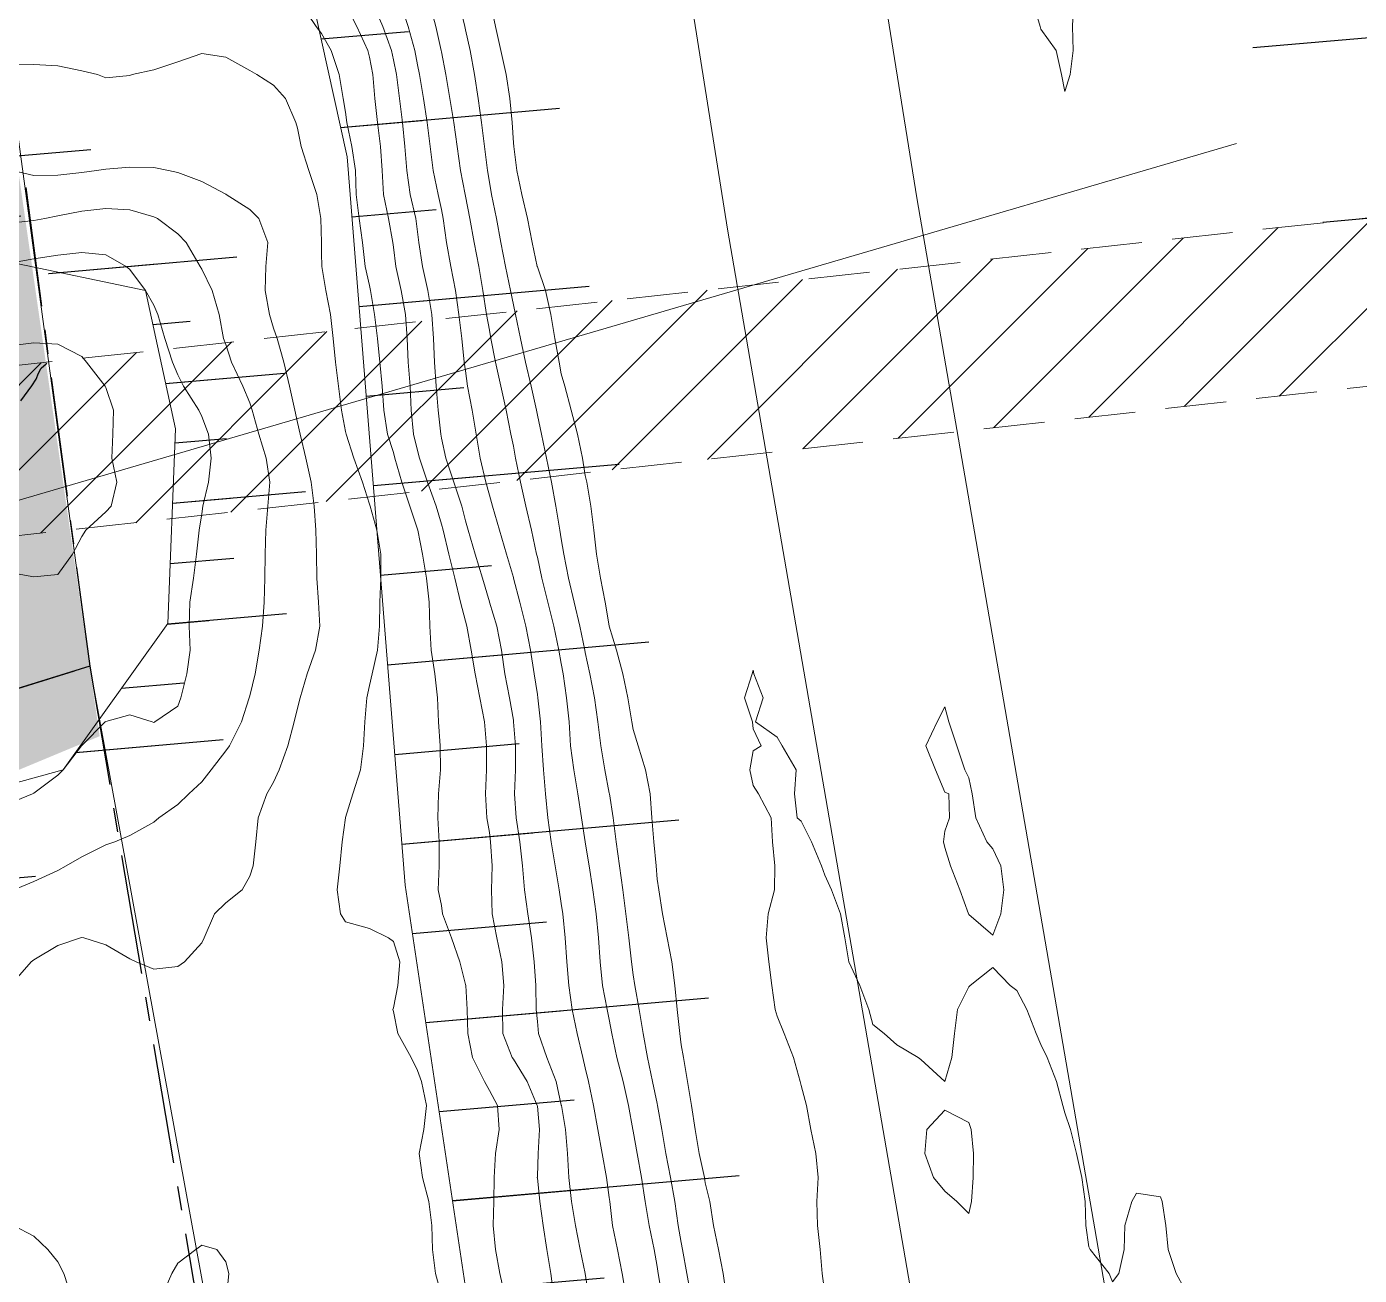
# Model space of a CAD drawing. Header units: centimetres. Extents: x 0 to 642158, y -847 to 649707.
# Drawn here: x 617123.1 to 617150.9, y 621018.21 to 621044.25 of the extents above; entities that cross this region are included whole.
import ezdxf

# ---------------------------------------------------------------- set-up
doc = ezdxf.new("R2010")
doc.units = ezdxf.units.CM
doc.header["$MEASUREMENT"] = 0
doc.linetypes.add('CACHE', pattern=[9.525, 6.35, -3.175])
doc.linetypes.add('CENTERX2', pattern=[4, 2.5, -0.5, 0.5, -0.5])
doc.layers.add('MEV_construction', color=30, linetype='Continuous', lineweight=15, plot=False)
for name, color, linetype, lineweight in [('MEV_environnement_V', 7, 'Continuous', 20), ('MEV_schema paysager_V', 7, 'Continuous', 20), ('MEV_vegetal_V', 7, 'Continuous', 25), ('WAL_topographie 0.5', 253, 'Continuous', 20)]:
    doc.layers.add(name, color=color, linetype=linetype, lineweight=lineweight)
doc.layers.add('MEV_schema paysager_Ha', color=7, linetype='Continuous', lineweight=25, transparency=0.13)
doc.layers.add('MEV_vegetal_Ha', color=104, linetype='Continuous', lineweight=15, transparency=0.31)
doc.layers.add('SPW_parcellaire cadastral', color=7, linetype='CENTERX2', lineweight=25, true_color=0xff0542)
doc.linetypes.add('FENCELINE1', pattern='A,6.35,-2.54,[133,ltypeshp.shx,S=2.54,R=0,X=-2.54,Y=0],-2.54,25.4', length=36.83)
doc.linetypes.add('TRACKS', pattern='A,0.15,[130,ltypeshp.shx,S=0.25,R=0,X=0,Y=0],0.15', length=0.3)
picture_1 = doc.add_image_def('image2.png', size_in_pixel=(6614, 11023))

# ---------------------------------------------------------------- blocks, each defined once
blk = doc.blocks.new('legende vegetal')
at = {"layer": 'MEV_vegetal_V'}
blk.add_lwpolyline([(617122.88, 621036.252), (617123.108, 621036.568), (617123.196, 621036.708), (617123.249, 621036.831), (617123.301, 621036.936), (617123.406, 621037.024), (617123.424, 621037.041)], dxfattribs=at)

msp = doc.modelspace()

# ---------------------------------------------------------------- hatches: boundary and pattern name
at = {"layer": 'MEV_schema paysager_Ha', "transparency": 33554687}
h = msp.add_hatch(dxfattribs=at)
h.set_pattern_fill('ANSI31', color=60, scale=30, angle=320)
h.paths.add_polyline_path([(617169.617, 620973.194), (617165.143, 620997.552), (617163.049, 621011.729), (617162.573, 621023.432), (617161.336, 621028.189), (617160.67, 621031.995), (617159.432, 621036.467), (617156.475, 621053.969), (617156.906, 621060.001), (617157.984, 621066.14), (617158.414, 621069.802), (617158.199, 621075.295), (617157.014, 621080.142), (617155.505, 621084.988), (617154.751, 621088.973), (617151.842, 621094.789), (617149.148, 621099.205), (617146.994, 621101.252), (617145.377, 621102.544), (617143.546, 621103.621), (617141.391, 621107.391), (617140.307, 621121.334), (617138.581, 621134.515), (617137.596, 621148.681), (617137.947, 621158.301), (617138.342, 621166.601), (617137.255, 621176.482), (617136.069, 621187.153), (617134.618, 621206.801), (617133.841, 621215.056), (617132.235, 621238.569), (617131.105, 621276.162), (617130.662, 621320.72), (617129.383, 621365.826), (617128.171, 621391.821), (617126.408, 621441.701), (617124.527, 621449.888), (617124.527, 621453.399), (617124.884, 621455.482), (617126.075, 621456.85), (617127.265, 621458.873), (617127.265, 621461.254), (617125.649, 621473.672), (617125.524, 621482.896), (617125.025, 621497.979), (617124.776, 621519.544), (617124.92, 621540.094), (617125.983, 621565.584), (617126.337, 621580.453), (617126.163, 621598.374), (617127.186, 621608.874), (617130.532, 621615.192), (617131.834, 621617.887), (617134.298, 621627.22), (617135.042, 621631.96), (617135.135, 621640.047), (617136.158, 621649.713), (617136.911, 621670.5), (617129.26, 621649.205), (617124.61, 621628.36), (617120.259, 621606.016), (617117.259, 621583.371), (617115.237, 621541.083), (617114.562, 621520.401), (617115.536, 621487.717), (617112.094, 621474.528), (617111.291, 621462.83), (617115.078, 621434.173), (617114.685, 621412.686), (617116.517, 621383.817), (617118.213, 621359.713), (617121.633, 621297.519), (617122.293, 621280.379), (617124.809, 621252.783), (617126.661, 621222.595), (617125.403, 621211.007), (617126.795, 621190.875), (617128.52, 621169.158), (617130.485, 621161.793), (617131.444, 621155.186), (617130.649, 621150.827), (617132.125, 621142.753), (617132.79, 621125.456), (617134.954, 621111.319), (617137.702, 621098.468), (617139.749, 621087.381), (617141.795, 621083.246), (617143.417, 621082.42), (617144.557, 621081.575), (617145.493, 621080.194), (617145.463, 621077.083), (617144.023, 621074.463), (617144.278, 621071.03), (617145.295, 621066.579), (617147.455, 621053.531), (617147.76, 621048.137), (617148.575, 621044.067), (617151.222, 621037.452), (617151.12, 621031.956), (617151.633, 621023.148), (617154.427, 621011.658), (617158.897, 620988.919), (617162.537, 620970.568), (617168.729, 620939.186), (617182.921, 620879.156), (617188.263, 620855.446), (617193.71, 620854.003), (617187.498, 620892.108), (617176.811, 620939.879)])
h = msp.add_hatch(dxfattribs=at)
h.set_pattern_fill('ANSI31', color=60, scale=30, angle=320)
h.paths.add_polyline_path([(617170.419, 620834.567), (617172.651, 620836.166), (617173.767, 620838.36), (617176.52, 620837.394), (617174.806, 620846.341), (617170.861, 620863.855), (617160.166, 620908.624), (617154.776, 620933.562), (617146.673, 620971.647), (617141.556, 621000.514), (617137.768, 621021.34), (617128.09, 621079.063), (617126.156, 621093.864), (617119.316, 621143.104), (617111.792, 621208.391), (617108.156, 621251.964), (617106.162, 621276.436), (617103.961, 621303.676), (617102.134, 621336.288), (617100.135, 621389.845), (617096.516, 621463.981), (617093.32, 621529.296), (617090.317, 621582.148), (617088.875, 621608.789), (617089.552, 621610.434), (617091.584, 621610.24), (617079.838, 621624.63), (617079.15, 621614.869), (617077.224, 621610.745), (617075.161, 621604.283), (617075.024, 621597.272), (617074.199, 621592.185), (617074.199, 621587.785), (617073.373, 621584.761), (617071.723, 621576.1), (617070.554, 621571.223), (617069.004, 621567.237), (617065.792, 621560.483), (617065.459, 621555.39), (617064.352, 621548.747), (617063.248, 621545.861), (617063.538, 621539.763), (617064.894, 621531.341), (617066.831, 621523.888), (617067.993, 621518.758), (617069.311, 621511.094), (617070.285, 621505.466), (617073.425, 621497.132), (617077.756, 621487.932), (617080.679, 621477.434), (617081.545, 621462.498), (617082.024, 621453.112), (617079.891, 621448.421), (617077.757, 621439.358), (617074.131, 621434.987), (617070.825, 621431.469), (617069.438, 621426.671), (617071.018, 621420.988), (617073.27, 621414.516), (617077.07, 621409.311), (617077.914, 621402.699), (617079.322, 621395.946), (617077.774, 621388.912), (617077.028, 621379.272), (617077.18, 621366.49), (617077.637, 621354.926), (617081.138, 621345.34), (617084.667, 621339.141), (617088.419, 621332.55), (617091.943, 621324.141), (617093.489, 621313.549), (617093.991, 621301.308), (617095.095, 621293.181), (617098.226, 621286.522), (617098.599, 621269.214), (617098.32, 621260.56), (617100.919, 621240.097), (617102.163, 621224.304), (617102.661, 621213.61), (617104.31, 621203.418), (617105.03, 621196.058), (617108.853, 621175.666), (617110.452, 621164.481), (617113.761, 621137.233), (617115.569, 621117.477), (617117.489, 621112.22), (617116.988, 621109.132), (617114.316, 621105.794), (617111.985, 621102.229), (617112.056, 621101.1), (617120.765, 621101.771), (617121.63, 621095.928), (617112.376, 621095.304), (617112.524, 621092.145), (617113.883, 621089.004), (617118.105, 621088.839), (617120.775, 621088.744), (617122.967, 621085.98), (617123.825, 621080.262), (617124.207, 621073.973), (617125.553, 621066.79), (617126.9, 621057.169), (617128.055, 621049.377), (617129.783, 621041.532), (617130.994, 621026.347), (617134.207, 621004.931), (617136.145, 620988.525), (617136.031, 620979.069), (617142.374, 620949.543), (617145.918, 620930.208), (617153.153, 620899.212), (617158.672, 620872.657), (617161.08, 620858.212), (617163.85, 620847.016), (617167.101, 620840.155), (617169.922, 620834.909)])
h = msp.add_hatch(dxfattribs=at)
h.set_pattern_fill('ANSI31', color=60, scale=15, angle=320)
h.paths.add_polyline_path([(617170.419, 620834.567), (617172.651, 620836.166), (617173.767, 620838.36), (617172.164, 620839.948), (617169.222, 620844.997), (617165.011, 620861.103), (617155.295, 620905.773), (617149.967, 620930.558), (617141.637, 620968.956), (617138.302, 620999.865), (617134.651, 621021.029), (617125.75, 621078.391), (617121.772, 621092.578), (617115.806, 621141.831), (617107.516, 621206.061), (617103.711, 621250.656), (617102.096, 621275.072), (617098.522, 621305.188), (617095.036, 621336.316), (617086.438, 621359.081), (617085.934, 621388.312), (617080.11, 621426.004), (617086.838, 621442.658), (617088.578, 621463.389), (617083.681, 621500.211), (617076.945, 621529.071), (617073.11, 621552.713), (617080.742, 621582.645), (617082.21, 621610.23), (617089.552, 621610.434), (617091.584, 621610.24), (617079.838, 621624.63), (617079.15, 621614.869), (617077.224, 621610.745), (617075.161, 621604.283), (617075.024, 621597.272), (617074.199, 621592.185), (617074.199, 621587.785), (617073.373, 621584.761), (617071.723, 621576.1), (617070.554, 621571.223), (617069.004, 621567.237), (617065.792, 621560.483), (617065.459, 621555.39), (617064.352, 621548.747), (617063.248, 621545.861), (617063.538, 621539.763), (617064.894, 621531.341), (617066.831, 621523.888), (617067.993, 621518.758), (617069.311, 621511.094), (617070.285, 621505.466), (617073.425, 621497.132), (617077.756, 621487.932), (617080.679, 621477.434), (617081.545, 621462.498), (617082.024, 621453.112), (617079.891, 621448.421), (617077.757, 621439.358), (617074.131, 621434.987), (617070.825, 621431.469), (617069.438, 621426.671), (617071.018, 621420.988), (617073.27, 621414.516), (617077.07, 621409.311), (617077.914, 621402.699), (617079.322, 621395.946), (617077.774, 621388.912), (617077.028, 621379.272), (617077.18, 621366.49), (617077.637, 621354.926), (617081.138, 621345.34), (617084.667, 621339.141), (617088.419, 621332.55), (617091.943, 621324.141), (617093.489, 621313.549), (617093.991, 621301.308), (617095.095, 621293.181), (617098.226, 621286.522), (617098.599, 621269.214), (617098.32, 621260.56), (617100.919, 621240.097), (617102.163, 621224.304), (617102.661, 621213.61), (617104.31, 621203.418), (617105.03, 621196.058), (617108.853, 621175.666), (617110.452, 621164.481), (617113.761, 621137.233), (617115.569, 621117.477), (617117.489, 621112.22), (617116.988, 621109.132), (617114.316, 621105.794), (617111.985, 621102.229), (617112.056, 621101.1), (617120.765, 621101.771), (617121.63, 621095.928), (617112.376, 621095.304), (617112.524, 621092.145), (617113.883, 621089.004), (617118.105, 621088.839), (617120.775, 621088.744), (617122.967, 621085.98), (617123.825, 621080.262), (617124.207, 621073.973), (617125.553, 621066.79), (617126.9, 621057.169), (617128.055, 621049.377), (617129.783, 621041.532), (617130.994, 621026.347), (617134.207, 621004.931), (617136.145, 620988.525), (617136.031, 620979.069), (617142.374, 620949.543), (617145.918, 620930.208), (617153.153, 620899.212), (617158.672, 620872.657), (617161.08, 620858.212), (617163.85, 620847.016), (617167.101, 620840.155), (617169.922, 620834.909)])
h = msp.add_hatch(dxfattribs=at)
h.set_pattern_fill('ANSI31', color=60, scale=20, angle=320)
h.paths.add_polyline_path([(617113.674, 620858.005), (617109.691, 620996.126), (617109.618, 621010.046), (617111.179, 621014.364), (617114.107, 621016.25), (617117.75, 621018.401), (617119.344, 621023.131), (617122.5, 621026.088), (617126.75, 621028.503), (617129.146, 621033.25), (617128.393, 621037.5), (617126.75, 621041.019), (617123.199, 621042.051), (617118.25, 621041.43), (617115.08, 621045), (617114.004, 621048.5), (617112.567, 621058.5), (617111.299, 621068.5), (617110.223, 621068.269), (617112.338, 621050.887), (617112.953, 621044.741), (617114.17, 621041.297), (617116.171, 621039.118), (617119.299, 621039.022), (617122.5, 621039.289), (617125.579, 621038.75), (617126.2, 621035.865), (617126.043, 621031.803), (617123.859, 621028.75), (617120.395, 621027.796), (617117.376, 621024.076), (617116.023, 621020.25), (617111.688, 621018.425), (617106.683, 621014.97), (617106.658, 621009.894), (617111.814, 620883.878)])
h = msp.add_hatch(dxfattribs=at)
h.set_pattern_fill('ANSI31', color=60, scale=10, angle=320)
h.paths.add_polyline_path([(617113.674, 620858.005), (617108.142, 620996.13), (617108.083, 621009.838), (617108.845, 621014.966), (617112.562, 621017.376), (617116.931, 621019.936), (617118.638, 621024.555), (617121.702, 621027.366), (617125.719, 621028.922), (617127.427, 621033.189), (617127.185, 621036.94), (617125.552, 621039.746), (617122.746, 621040.358), (617116.571, 621040.511), (617113.968, 621043.878), (617113.253, 621048.163), (617111.876, 621058.111), (617111.299, 621068.5), (617110.223, 621068.269), (617112.338, 621050.887), (617112.953, 621044.741), (617114.17, 621041.297), (617116.171, 621039.118), (617119.299, 621039.022), (617122.5, 621039.289), (617125.579, 621038.75), (617126.2, 621035.865), (617126.043, 621031.803), (617123.859, 621028.75), (617120.395, 621027.796), (617117.376, 621024.076), (617116.023, 621020.25), (617111.688, 621018.425), (617106.683, 621014.97), (617106.658, 621009.894), (617111.814, 620883.878)])
h = msp.add_hatch(dxfattribs=at)
h.set_pattern_fill('ANSI31', color=256, scale=10)
h.paths.add_polyline_path([(617122.238, 621033.558), (617154.862, 621037.17), (617153.933, 621040.575), (617121.825, 621037.067)])
at = {"layer": 'MEV_vegetal_Ha'}
h = msp.add_hatch(color=256, dxfattribs=at)
h.dxf.hatch_style = 1
h.paths.add_polyline_path([(617122.773, 621042.295), (617124.62, 621029.452), (617120.757, 621027.843), (617117.281, 621024.174), (617115.929, 621020.442), (617112.195, 621018.447), (617110.393, 621021.085), (617104.534, 621023.724), (617098.354, 621024.754), (617103.593, 621027.287), (617107.716, 621030.44), (617109.839, 621033.41), (617111.217, 621036.564), (617111.688, 621043.915), (617110.57, 621059.263), (617110.303, 621068.467), (617110.417, 621073.59), (617111.193, 621089.009), (617113.604, 621088.753), (617116.773, 621088.753)])

# ---------------------------------------------------------------- linework, layer by layer
at = {"layer": 'MEV_construction'}
msp.add_lwpolyline([(616993.704, 620996.521), (617148.333, 621041.815)], dxfattribs=at)
at = {"layer": 'MEV_environnement_V', "linetype": 'TRACKS', "ltscale": 3}
for points in [[(617196.551, 620794.87), (617191.316, 620813.109), (617184.085, 620840.014), (617176.176, 620871.986), (617168.771, 620903.798), (617163.542, 620928.084), (617159.498, 620945.611), (617151.09, 620986.135), (617141.663, 621040.679), (617136.609, 621072.516), (617132.233, 621101.133), (617126.671, 621142.93), (617123.473, 621166.323), (617119.773, 621200.126), (617115.901, 621242.044)], [(617192.692, 620793.816), (617187.462, 620812.038), (617180.212, 620839.014), (617172.287, 620871.053), (617164.867, 620902.923), (617159.638, 620927.214), (617155.59, 620944.754), (617147.16, 620985.388), (617137.717, 621040.025), (617132.657, 621071.9), (617128.273, 621100.567), (617122.707, 621142.396), (617119.503, 621165.835), (617115.794, 621199.724), (617111.915, 621241.714)]]:
    msp.add_lwpolyline(points, dxfattribs=at)
at = {"layer": 'MEV_schema paysager_V', "color": 60, "linetype": 'FENCELINE1', "ltscale": 0.2}
msp.add_lwpolyline([(617116.979, 621088.883), (617122.663, 621043.848), (617124.414, 621030.91), (617132.386, 620987.414), (617140.619, 620949.653), (617149.177, 620910.407), (617154.259, 620887.098), (617158.129, 620869.348), (617161.215, 620853.992), (617162.625, 620844.661), (617161.977, 620829.611), (617158.932, 620822.569), (617148.39, 620816.964), (617135.834, 620811.584), (617129.718, 620808.83), (617114.375, 620842.905), (617107.765, 620841.682), (617107.298, 620797.822)], dxfattribs=at)
at = {"layer": 'MEV_schema paysager_V', "color": 60}
for points in [[(617122.967, 621085.98), (617123.825, 621080.262), (617124.207, 621073.973), (617125.553, 621066.79), (617126.9, 621057.169), (617128.055, 621049.377), (617129.783, 621041.532), (617130.994, 621026.347), (617134.207, 621004.931), (617136.145, 620988.525), (617136.031, 620979.069), (617142.374, 620949.543), (617145.918, 620930.208)], [(617110.223, 621068.263), (617110.223, 621068.263), (617112.953, 621044.741), (617114.17, 621041.297), (617116.171, 621039.118), (617119.294, 621039.022), (617122.792, 621039.329), (617125.579, 621038.75), (617126.2, 621035.865), (617126.043, 621031.803), (617123.859, 621028.75), (617120.395, 621027.796), (617117.376, 621024.076), (617116.023, 621020.25), (617111.688, 621018.425), (617106.683, 621014.97), (617106.658, 621009.894), (617111.814, 620883.878), (617113.674, 620858.005)]]:
    msp.add_lwpolyline(points, dxfattribs=at)
at = {"layer": 'MEV_schema paysager_V', "linetype": 'CACHE', "ltscale": 0.2}
msp.add_lwpolyline([(617122.238, 621033.558), (617154.862, 621037.17), (617153.933, 621040.575), (617121.825, 621037.067)], close=True, dxfattribs=at)
at = {"layer": 'SPW_parcellaire cadastral'}
for points in [[(617123.078, 621040.898), (617124.414, 621030.91), (617106.417, 621025.37)], [(617009.212, 620953.702), (617029.485, 621000.676), (617029.082, 621002.036), (617102.439, 621024.1), (617102.742, 621023.099), (617103.333, 621021.151), (617100.482, 621020.122), (617101.487, 621016.753), (617104.45, 621017.678), (617104.863, 621016.268), (617108.744, 621017.667), (617106.727, 621024.342), (617106.417, 621025.37), (617124.414, 621030.91), (617148.7, 620886.869)]]:
    msp.add_lwpolyline(points, dxfattribs=at)
at = {"layer": 'WAL_topographie 0.5'}
for points in [[(617128.804, 621044.75), (617129.134, 621044.25), (617129.25, 621044.106), (617129.448, 621043.75), (617129.62, 621043.25), (617129.7, 621042.75), (617129.75, 621042.468), (617129.779, 621042.25), (617129.882, 621041.75), (617129.956, 621041.25), (617129.973, 621040.75), (617130.036, 621040.25), (617130.105, 621039.75), (617130.156, 621039.25), (617130.25, 621038.85), (617130.269, 621038.75), (617130.356, 621038.25), (617130.415, 621037.75), (617130.468, 621037.25), (617130.516, 621036.75), (617130.55, 621036.25), (617130.625, 621035.75), (617130.75, 621035.368), (617130.78, 621035.25), (617130.925, 621034.75), (617131.089, 621034.25), (617131.25, 621033.772), (617131.256, 621033.75), (617131.353, 621033.25), (617131.436, 621032.75), (617131.491, 621032.25), (617131.506, 621031.75), (617131.534, 621031.25), (617131.611, 621030.75), (617131.67, 621030.25), (617131.689, 621029.75), (617131.72, 621029.25), (617131.727, 621028.75), (617131.69, 621028.25), (617131.678, 621027.75), (617131.7, 621027.25), (617131.704, 621026.75), (617131.683, 621026.25), (617131.75, 621025.923), (617131.775, 621025.75), (617131.96, 621025.25), (617132.131, 621024.75), (617132.25, 621024.277), (617132.256, 621024.25), (617132.285, 621023.75), (617132.298, 621023.25), (617132.396, 621022.75), (617132.648, 621022.25), (617132.75, 621022.062), (617132.917, 621021.75), (617132.954, 621021.25), (617132.877, 621020.75), (617132.849, 621020.25), (617132.842, 621019.75), (617132.831, 621019.25), (617132.88, 621018.75), (617132.965, 621018.25), (617133.08, 621017.75)], [(617129.75, 621044.711), (617129.982, 621044.25), (617130.216, 621043.75), (617130.25, 621043.614), (617130.32, 621043.25), (617130.361, 621042.75), (617130.413, 621042.25), (617130.479, 621041.75), (617130.511, 621041.25), (617130.538, 621040.75), (617130.643, 621040.25), (617130.737, 621039.75), (617130.75, 621039.654), (617130.802, 621039.25), (617130.907, 621038.75), (617130.998, 621038.25), (617131.034, 621037.75), (617131.059, 621037.25), (617131.097, 621036.75), (617131.117, 621036.25), (617131.165, 621035.75), (617131.25, 621035.412), (617131.292, 621035.25), (617131.462, 621034.75), (617131.642, 621034.25), (617131.75, 621033.872), (617131.785, 621033.75), (617131.902, 621033.25), (617132.027, 621032.75), (617132.149, 621032.25), (617132.25, 621031.854), (617132.278, 621031.75), (617132.371, 621031.25), (617132.451, 621030.75), (617132.552, 621030.25), (617132.647, 621029.75), (617132.69, 621029.25), (617132.687, 621028.75), (617132.672, 621028.25), (617132.698, 621027.75), (617132.75, 621027.442), (617132.775, 621027.25), (617132.81, 621026.75), (617132.793, 621026.25), (617132.81, 621025.75), (617132.907, 621025.25), (617133.012, 621024.75), (617133.054, 621024.25), (617133.025, 621023.75), (617133.032, 621023.25), (617133.225, 621022.75), (617133.25, 621022.716), (617133.538, 621022.25), (617133.748, 621021.75), (617133.75, 621021.735), (617133.794, 621021.25), (617133.766, 621020.75), (617133.75, 621020.273), (617133.749, 621020.25), (617133.75, 621020.242), (617133.8, 621019.75), (617133.875, 621019.25), (617133.951, 621018.75), (617134.029, 621018.25), (617134.095, 621017.75)], [(617130.309, 621044.75), (617130.525, 621044.25), (617130.709, 621043.75), (617130.75, 621043.557), (617130.814, 621043.25), (617130.877, 621042.75), (617130.937, 621042.25), (617130.987, 621041.75), (617131.025, 621041.25), (617131.1, 621040.75), (617131.214, 621040.25), (617131.25, 621039.97), (617131.279, 621039.75), (617131.354, 621039.25), (617131.468, 621038.75), (617131.551, 621038.25), (617131.583, 621037.75), (617131.602, 621037.25), (617131.637, 621036.75), (617131.679, 621036.25), (617131.735, 621035.75), (617131.75, 621035.671), (617131.841, 621035.25), (617132.007, 621034.75), (617132.173, 621034.25), (617132.25, 621033.944), (617132.307, 621033.75), (617132.452, 621033.25), (617132.603, 621032.75), (617132.75, 621032.255), (617132.752, 621032.25), (617132.903, 621031.75), (617133.002, 621031.25), (617133.075, 621030.75), (617133.172, 621030.25), (617133.25, 621029.788), (617133.256, 621029.75), (617133.292, 621029.25), (617133.292, 621028.75), (617133.277, 621028.25), (617133.306, 621027.75), (617133.384, 621027.25), (617133.443, 621026.75), (617133.483, 621026.25), (617133.55, 621025.75), (617133.625, 621025.25), (617133.684, 621024.75), (617133.718, 621024.25), (617133.727, 621023.75), (617133.75, 621023.5), (617133.776, 621023.25), (617133.95, 621022.75), (617134.14, 621022.25), (617134.25, 621021.756), (617134.252, 621021.75), (617134.337, 621021.25), (617134.382, 621020.75), (617134.409, 621020.25), (617134.466, 621019.75), (617134.543, 621019.25), (617134.643, 621018.75), (617134.749, 621018.25), (617134.75, 621018.244), (617134.823, 621017.75)], [(617130.89, 621044.75), (617131.056, 621044.25), (617131.195, 621043.75), (617131.25, 621043.456), (617131.293, 621043.25), (617131.376, 621042.75), (617131.451, 621042.25), (617131.512, 621041.75), (617131.576, 621041.25), (617131.683, 621040.75), (617131.75, 621040.435), (617131.788, 621040.25), (617131.856, 621039.75), (617131.946, 621039.25), (617132.042, 621038.75), (617132.113, 621038.25), (617132.173, 621037.75), (617132.226, 621037.25), (617132.25, 621037.071), (617132.296, 621036.75), (617132.391, 621036.25), (617132.476, 621035.75), (617132.561, 621035.25), (617132.678, 621034.75), (617132.75, 621034.482), (617132.813, 621034.25), (617132.958, 621033.75), (617133.106, 621033.25), (617133.25, 621032.762), (617133.253, 621032.75), (617133.383, 621032.25), (617133.511, 621031.75), (617133.606, 621031.25), (617133.682, 621030.75), (617133.75, 621030.319), (617133.761, 621030.25), (617133.813, 621029.75), (617133.843, 621029.25), (617133.878, 621028.75), (617133.917, 621028.25), (617133.968, 621027.75), (617134.042, 621027.25), (617134.119, 621026.75), (617134.202, 621026.25), (617134.25, 621025.963), (617134.285, 621025.75), (617134.334, 621025.25), (617134.366, 621024.75), (617134.41, 621024.25), (617134.48, 621023.75), (617134.579, 621023.25), (617134.7, 621022.75), (617134.75, 621022.536), (617134.818, 621022.25), (617134.922, 621021.75), (617135.01, 621021.25), (617135.102, 621020.75), (617135.193, 621020.25), (617135.25, 621019.835), (617135.261, 621019.75), (617135.321, 621019.25), (617135.421, 621018.75), (617135.521, 621018.25), (617135.603, 621017.75)], [(617131.503, 621044.75), (617131.632, 621044.25), (617131.745, 621043.75), (617131.75, 621043.723), (617131.842, 621043.25), (617131.924, 621042.75), (617132.009, 621042.25), (617132.081, 621041.75), (617132.149, 621041.25), (617132.243, 621040.75), (617132.25, 621040.715), (617132.342, 621040.25), (617132.434, 621039.75), (617132.529, 621039.25), (617132.612, 621038.75), (617132.691, 621038.25), (617132.75, 621037.922), (617132.783, 621037.75), (617132.879, 621037.25), (617132.986, 621036.75), (617133.098, 621036.25), (617133.2, 621035.75), (617133.25, 621035.504), (617133.297, 621035.25), (617133.398, 621034.75), (617133.512, 621034.25), (617133.625, 621033.75), (617133.735, 621033.25), (617133.75, 621033.189), (617133.844, 621032.75), (617133.966, 621032.25), (617134.094, 621031.75), (617134.201, 621031.25), (617134.25, 621030.97), (617134.286, 621030.75), (617134.36, 621030.25), (617134.411, 621029.75), (617134.445, 621029.25), (617134.51, 621028.75), (617134.598, 621028.25), (617134.672, 621027.75), (617134.748, 621027.25), (617134.75, 621027.24), (617134.829, 621026.75), (617134.906, 621026.25), (617134.978, 621025.75), (617135.029, 621025.25), (617135.06, 621024.75), (617135.111, 621024.25), (617135.206, 621023.75), (617135.25, 621023.544), (617135.307, 621023.25), (617135.411, 621022.75), (617135.54, 621022.25), (617135.655, 621021.75), (617135.743, 621021.25), (617135.75, 621021.214), (617135.829, 621020.75), (617135.92, 621020.25), (617135.998, 621019.75), (617136.085, 621019.25), (617136.188, 621018.75), (617136.25, 621018.395), (617136.271, 621018.25), (617136.355, 621017.75)], [(617132.122, 621044.75), (617132.235, 621044.25), (617132.25, 621044.181), (617132.346, 621043.75), (617132.441, 621043.25), (617132.519, 621042.75), (617132.588, 621042.25), (617132.646, 621041.75), (617132.708, 621041.25), (617132.75, 621041.006), (617132.796, 621040.75), (617132.896, 621040.25), (617132.989, 621039.75), (617133.085, 621039.25), (617133.191, 621038.75), (617133.25, 621038.452), (617133.296, 621038.25), (617133.396, 621037.75), (617133.502, 621037.25), (617133.618, 621036.75), (617133.73, 621036.25), (617133.75, 621036.148), (617133.834, 621035.75), (617133.94, 621035.25), (617134.044, 621034.75), (617134.139, 621034.25), (617134.221, 621033.75), (617134.25, 621033.568), (617134.303, 621033.25), (617134.4, 621032.75), (617134.516, 621032.25), (617134.635, 621031.75), (617134.74, 621031.25), (617134.75, 621031.198), (617134.846, 621030.75), (617134.942, 621030.25), (617135.015, 621029.75), (617135.076, 621029.25), (617135.159, 621028.75), (617135.25, 621028.267), (617135.254, 621028.25), (617135.332, 621027.75), (617135.394, 621027.25), (617135.462, 621026.75), (617135.53, 621026.25), (617135.596, 621025.75), (617135.657, 621025.25), (617135.713, 621024.75), (617135.75, 621024.479), (617135.785, 621024.25), (617135.874, 621023.75), (617135.96, 621023.25), (617136.051, 621022.75), (617136.155, 621022.25), (617136.25, 621021.789), (617136.259, 621021.75), (617136.346, 621021.25), (617136.429, 621020.75), (617136.527, 621020.25), (617136.617, 621019.75), (617136.69, 621019.25), (617136.75, 621018.89), (617136.776, 621018.75), (617136.871, 621018.25), (617136.959, 621017.75)], [(617132.77, 621044.75), (617132.874, 621044.25), (617132.991, 621043.75), (617133.098, 621043.25), (617133.179, 621042.75), (617133.223, 621042.25), (617133.25, 621041.827), (617133.257, 621041.75), (617133.324, 621041.25), (617133.427, 621040.75), (617133.544, 621040.25), (617133.643, 621039.75), (617133.747, 621039.25), (617133.75, 621039.239), (617133.922, 621038.75), (617134.035, 621038.25), (617134.118, 621037.75), (617134.204, 621037.25), (617134.25, 621037.012), (617134.324, 621036.75), (617134.458, 621036.25), (617134.586, 621035.75), (617134.694, 621035.25), (617134.75, 621034.892), (617134.782, 621034.75), (617134.868, 621034.25), (617134.928, 621033.75), (617134.984, 621033.25), (617135.068, 621032.75), (617135.165, 621032.25), (617135.25, 621031.755), (617135.251, 621031.75), (617135.403, 621031.25), (617135.535, 621030.75), (617135.639, 621030.25), (617135.722, 621029.75), (617135.75, 621029.594), (617135.855, 621029.25), (617136.005, 621028.75), (617136.104, 621028.25), (617136.141, 621027.75), (617136.181, 621027.25), (617136.226, 621026.75), (617136.25, 621026.468), (617136.281, 621026.25), (617136.363, 621025.75), (617136.457, 621025.25), (617136.553, 621024.75), (617136.62, 621024.25), (617136.669, 621023.75), (617136.723, 621023.25), (617136.75, 621023.014), (617136.8, 621022.75), (617136.884, 621022.25), (617136.967, 621021.75), (617137.041, 621021.25), (617137.127, 621020.75), (617137.234, 621020.25), (617137.25, 621020.14), (617137.349, 621019.75), (617137.424, 621019.25), (617137.527, 621018.75), (617137.629, 621018.25), (617137.694, 621017.75)], [(617144.094, 621044.75), (617144.237, 621044.25), (617144.25, 621044.196), (617144.571, 621043.75), (617144.686, 621043.25), (617144.75, 621042.9), (617144.867, 621043.25), (617144.925, 621043.75), (617144.913, 621044.25), (617144.935, 621044.75)], [(617122.75, 621043.465), (617123.25, 621043.458), (617123.75, 621043.432), (617124.25, 621043.332), (617124.576, 621043.25), (617124.75, 621043.184), (617125.25, 621043.23), (617125.298, 621043.25), (617125.75, 621043.352), (617126.25, 621043.515), (617126.75, 621043.692), (617127.25, 621043.613), (617127.75, 621043.336), (617127.897, 621043.25), (617128.25, 621043.03), (617128.5, 621042.75), (617128.716, 621042.25), (617128.75, 621042.136), (617128.826, 621041.75), (617128.985, 621041.25), (617129.148, 621040.75), (617129.233, 621040.25), (617129.245, 621039.75), (617129.25, 621039.528), (617129.256, 621039.25), (617129.336, 621038.75), (617129.434, 621038.25), (617129.489, 621037.75), (617129.541, 621037.25), (617129.604, 621036.75), (617129.668, 621036.25), (617129.75, 621035.808), (617129.761, 621035.75), (617129.922, 621035.25), (617130.101, 621034.75), (617130.25, 621034.294), (617130.261, 621034.25), (617130.399, 621033.75), (617130.484, 621033.25), (617130.487, 621032.75), (617130.468, 621032.25), (617130.46, 621031.75), (617130.418, 621031.25), (617130.302, 621030.75), (617130.25, 621030.51), (617130.191, 621030.25), (617130.15, 621029.75), (617130.124, 621029.25), (617130.062, 621028.75), (617129.902, 621028.25), (617129.75, 621027.757), (617129.748, 621027.75), (617129.678, 621027.25), (617129.629, 621026.75), (617129.577, 621026.25), (617129.644, 621025.75), (617129.75, 621025.579), (617130.25, 621025.444), (617130.646, 621025.25), (617130.75, 621025.171), (617130.883, 621024.75), (617130.843, 621024.25), (617130.75, 621023.785), (617130.735, 621023.75), (617130.75, 621023.712), (617130.84, 621023.25), (617131.115, 621022.75), (617131.25, 621022.477), (617131.337, 621022.25), (617131.437, 621021.75), (617131.385, 621021.25), (617131.287, 621020.75), (617131.355, 621020.25), (617131.49, 621019.75), (617131.548, 621019.25), (617131.563, 621018.75), (617131.626, 621018.25), (617131.75, 621017.788)], [(617122.802, 621041.25), (617123.25, 621041.148), (617123.75, 621041.151), (617124.25, 621041.212), (617124.552, 621041.25), (617124.75, 621041.281), (617125.25, 621041.323), (617125.75, 621041.311), (617126.056, 621041.25), (617126.25, 621041.21), (617126.75, 621041.019), (617127.25, 621040.756), (617127.261, 621040.75), (617127.75, 621040.437), (617127.939, 621040.25), (617128.128, 621039.75), (617128.084, 621039.25), (617128.07, 621038.75), (617128.162, 621038.25), (617128.25, 621037.961), (617128.323, 621037.75), (617128.462, 621037.25), (617128.579, 621036.75), (617128.693, 621036.25), (617128.75, 621035.993), (617128.8, 621035.75), (617128.918, 621035.25), (617129.033, 621034.75), (617129.094, 621034.25), (617129.128, 621033.75), (617129.146, 621033.25), (617129.152, 621032.75), (617129.186, 621032.25), (617129.211, 621031.75), (617129.122, 621031.25), (617128.948, 621030.75), (617128.803, 621030.25), (617128.75, 621030.039), (617128.678, 621029.75), (617128.549, 621029.25), (617128.368, 621028.75), (617128.25, 621028.496), (617128.105, 621028.25), (617127.929, 621027.75), (617127.88, 621027.25), (617127.822, 621026.75), (617127.75, 621026.534), (617127.594, 621026.25), (617127.25, 621025.979), (617127.017, 621025.75), (617126.801, 621025.25), (617126.75, 621025.145), (617126.392, 621024.75), (617126.25, 621024.648), (617125.75, 621024.591), (617125.38, 621024.75), (617125.25, 621024.806), (617124.75, 621025.1), (617124.288, 621025.25), (617124.25, 621025.257), (617124.223, 621025.25), (617123.75, 621025.086), (617123.25, 621024.789), (617123.194, 621024.75), (617122.759, 621024.25)], [(617122.75, 621040.15), (617123.25, 621040.206), (617123.475, 621040.25), (617123.75, 621040.303), (617124.25, 621040.402), (617124.75, 621040.461), (617125.25, 621040.431), (617125.75, 621040.287), (617125.827, 621040.25), (617126.25, 621039.932), (617126.424, 621039.75), (617126.719, 621039.25), (617126.75, 621039.194), (617126.967, 621038.75), (617127.113, 621038.25), (617127.205, 621037.75), (617127.25, 621037.62), (617127.369, 621037.25), (617127.61, 621036.75), (617127.75, 621036.407), (617127.804, 621036.25), (617127.943, 621035.75), (617128.094, 621035.25), (617128.17, 621034.75), (617128.127, 621034.25), (617128.085, 621033.75), (617128.074, 621033.25), (617128.065, 621032.75), (617128.055, 621032.25), (617128.014, 621031.75), (617127.946, 621031.25), (617127.862, 621030.75), (617127.75, 621030.294), (617127.739, 621030.25), (617127.576, 621029.75), (617127.327, 621029.25), (617127.25, 621029.144), (617126.945, 621028.75), (617126.75, 621028.503), (617126.481, 621028.25), (617126.25, 621028.031), (617125.858, 621027.75), (617125.75, 621027.659), (617125.25, 621027.378), (617124.94, 621027.25), (617124.75, 621027.186), (617124.25, 621026.939), (617123.919, 621026.75), (617123.75, 621026.652), (617123.25, 621026.424), (617122.831, 621026.25)], [(617122.75, 621039.321), (617123.25, 621039.407), (617123.75, 621039.487), (617124.25, 621039.541), (617124.75, 621039.488), (617125.171, 621039.25), (617125.25, 621039.184), (617125.579, 621038.75), (617125.75, 621038.439), (617125.837, 621038.25), (617125.978, 621037.75), (617126.137, 621037.25), (617126.25, 621036.988), (617126.371, 621036.75), (617126.686, 621036.25), (617126.75, 621036.123), (617126.894, 621035.75), (617126.949, 621035.25), (617126.894, 621034.75), (617126.773, 621034.25), (617126.75, 621034.088), (617126.695, 621033.75), (617126.641, 621033.25), (617126.576, 621032.75), (617126.505, 621032.25), (617126.489, 621031.75), (617126.512, 621031.25), (617126.437, 621030.75), (617126.313, 621030.25), (617126.25, 621030.08), (617125.774, 621029.75), (617125.75, 621029.741), (617125.713, 621029.75), (617125.25, 621029.901), (617124.75, 621029.762), (617124.738, 621029.75), (617124.25, 621029.258), (617124.242, 621029.25), (617123.859, 621028.75), (617123.75, 621028.642), (617123.25, 621028.266), (617123.217, 621028.25), (617122.75, 621028.054)], [(617122.75, 621037.594), (617123.25, 621037.654), (617123.75, 621037.625), (617124.25, 621037.372), (617124.348, 621037.25), (617124.736, 621036.75), (617124.75, 621036.726), (617124.91, 621036.25), (617124.897, 621035.75), (617124.873, 621035.25), (617124.98, 621034.75), (617124.864, 621034.25), (617124.75, 621034.131), (617124.33, 621033.75), (617124.25, 621033.618), (617124.055, 621033.25), (617123.75, 621032.826), (617123.25, 621032.777), (617122.75, 621032.867)], [(617139.75, 621017.839), (617139.694, 621018.25), (617139.65, 621018.75), (617139.593, 621019.25), (617139.577, 621019.75), (617139.61, 621020.25), (617139.562, 621020.75), (617139.455, 621021.25), (617139.363, 621021.75), (617139.25, 621022.169), (617139.235, 621022.25), (617139.094, 621022.75), (617138.896, 621023.25), (617138.75, 621023.612), (617138.709, 621023.75), (617138.638, 621024.25), (617138.581, 621024.75), (617138.522, 621025.25), (617138.568, 621025.75), (617138.696, 621026.25), (617138.707, 621026.75), (617138.656, 621027.25), (617138.629, 621027.75), (617138.361, 621028.25), (617138.25, 621028.422), (617138.182, 621028.75), (617138.25, 621029.146), (617138.417, 621029.25), (617138.25, 621029.607), (617138.238, 621029.75), (617138.073, 621030.25), (617138.231, 621030.75), (617138.25, 621030.827), (617138.268, 621030.75), (617138.458, 621030.25), (617138.3, 621029.75), (617138.75, 621029.429), (617138.859, 621029.25), (617139.148, 621028.75), (617139.115, 621028.25), (617139.173, 621027.75), (617139.25, 621027.683), (617139.47, 621027.25), (617139.68, 621026.75), (617139.75, 621026.555), (617139.884, 621026.25), (617140.072, 621025.75), (617140.162, 621025.25), (617140.25, 621024.75), (617140.25, 621024.75), (617140.475, 621024.25), (617140.664, 621023.75), (617140.75, 621023.438), (617140.981, 621023.25), (617141.25, 621023.016), (617141.694, 621022.75), (617141.75, 621022.712), (617142.25, 621022.25), (617142.399, 621022.75), (617142.45, 621023.25), (617142.511, 621023.75), (617142.75, 621024.227), (617142.779, 621024.25), (617143.25, 621024.631), (617143.614, 621024.25), (617143.75, 621024.146), (617143.959, 621023.75), (617144.153, 621023.25), (617144.25, 621023.024), (617144.381, 621022.75), (617144.577, 621022.25), (617144.713, 621021.75), (617144.75, 621021.598), (617144.868, 621021.25), (617144.994, 621020.75), (617145.105, 621020.25), (617145.178, 621019.75), (617145.19, 621019.25), (617145.25, 621018.8), (617145.279, 621018.75), (617145.676, 621018.25), (617145.75, 621018.071), (617145.882, 621018.25), (617145.992, 621018.75), (617146.006, 621019.25), (617146.153, 621019.75), (617146.25, 621019.924), (617146.75, 621019.843), (617146.78, 621019.75), (617146.861, 621019.25), (617146.907, 621018.75), (617147.078, 621018.25), (617147.25, 621017.927)], [(617143.42, 621025.75), (617143.25, 621025.303), (617142.75, 621025.731), (617142.742, 621025.75), (617142.562, 621026.25), (617142.368, 621026.75), (617142.25, 621027.132), (617142.223, 621027.25), (617142.25, 621027.473), (617142.35, 621027.75), (617142.333, 621028.25), (617142.25, 621028.286), (617142.053, 621028.75), (617141.852, 621029.25), (617142.088, 621029.75), (617142.25, 621030.066), (617142.332, 621029.75), (617142.5, 621029.25), (617142.669, 621028.75), (617142.75, 621028.583), (617142.818, 621028.25), (617142.897, 621027.75), (617143.128, 621027.25), (617143.25, 621027.105), (617143.419, 621026.75), (617143.477, 621026.25), (617143.42, 621025.75)], [(617142.75, 621019.5), (617142.808, 621019.75), (617142.843, 621020.25), (617142.846, 621020.75), (617142.798, 621021.25), (617142.75, 621021.393), (617142.25, 621021.65), (617141.875, 621021.25), (617141.833, 621020.75), (617142.015, 621020.25), (617142.25, 621019.964), (617142.5, 621019.75), (617142.75, 621019.5)], [(617122.827, 621019.25), (617123.25, 621019.023), (617123.538, 621018.75), (617123.75, 621018.493), (617123.877, 621018.25), (617124.03, 621017.75)], [(617125.912, 621017.75), (617126.129, 621018.25), (617126.25, 621018.46), (617126.628, 621018.75), (617126.75, 621018.836), (617127.062, 621018.75), (617127.25, 621018.489), (617127.315, 621018.25), (617127.267, 621017.75)]]:
    msp.add_lwpolyline(points, dxfattribs=at)

# ---------------------------------------------------------------- block references
at = {"layer": 'MEV_vegetal_V'}
msp.add_blockref('legende vegetal', (0.098, 0.193), dxfattribs=at)

# ---------------------------------------------------------------- pictures from other files: only their frames are drawn
image = msp.add_image(picture_1, insert=(616830.845, 620745.783), size_in_units=(429.466, 715.756), dxfattribs=dict(brightness=75))
image.dxf.flags = 7

doc.saveas('drawing.dxf')
